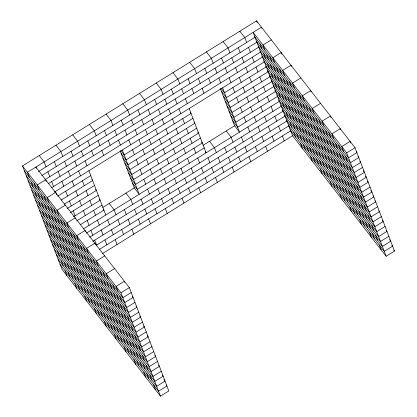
<?xml version="1.0" encoding="UTF-8"?>
<svg xmlns="http://www.w3.org/2000/svg" width="417" height="417" viewBox="0 0 417 417"><rect width="100%" height="100%" fill="white"/><g stroke="black" fill="none" stroke-linecap="round" stroke-linejoin="round"><path stroke-width="0.63" d="M36.211 168.181L35.794 167.092L129.333 287.61L168.802 390.969L160.441 396.15L61.977 269.283L22.508 165.93L256.559 20.85L355.023 147.717L394.492 251.07L386.132 256.252L292.593 135.733L253.124 32.375L346.663 152.898L386.132 256.252M38.479 171.512L255.272 37.129M41.705 175.599L257.153 42.049M44.937 179.68L259.03 46.975M271.326 39.881L262.971 45.062L264.847 49.983M48.163 183.767L260.912 51.896M51.39 187.853L262.788 56.816M54.351 192.107L264.67 61.737M55.482 192.461L47.126 197.642L49.003 202.568M57.577 196.193L90.744 175.635M266.552 66.657L224.487 92.736L221.078 88.341M61.075 200.113L92.621 180.556L91.865 179.581M192.93 118.381L126.059 159.831L121.133 153.487M268.428 71.583L226.363 97.656L221.443 91.313M64.301 204.2L94.503 185.482M270.31 76.504L228.245 102.577L223.319 96.233M65.328 205.148L56.973 210.33L58.849 215.25M67.257 208.453L96.379 190.402L95.623 189.427M196.688 128.222L129.817 169.677L124.891 163.334M272.186 81.424L230.121 107.497L225.201 101.154M70.489 212.54L98.261 195.323M274.068 86.345L232.003 112.423L227.077 106.08M73.444 216.793L100.137 200.243L99.382 199.269M200.447 138.069L133.576 179.518L128.65 173.175M275.945 91.271L233.88 117.344L228.959 111M300.865 77.937L292.51 83.119L294.386 88.044M76.671 220.88L102.019 205.164M277.826 96.191L235.761 122.264L230.841 115.921M102.744 207.499L134.561 187.775M203.048 145.319L234.865 125.595M80.168 224.794L103.901 210.09L103.14 209.11M204.205 147.91L137.334 189.365L132.413 183.021M279.703 101.112L237.643 127.185L232.717 120.841M83.4 228.881L281.584 106.033M86.355 233.134L283.466 110.958M89.582 237.221L285.343 115.879M92.809 241.307L287.224 120.8M320.558 103.312L312.203 108.493L314.079 113.414M96.306 245.227L289.101 125.72M99.267 249.481L290.983 130.641M102.493 253.567L292.859 135.567M104.714 255.897L96.358 261.078L98.235 265.999M114.56 268.579L106.205 273.761L108.081 278.686M160.441 396.15L120.972 292.791L129.333 287.61M346.663 152.898L355.023 147.717M131.209 292.531L122.853 297.712L24.389 170.85M134.967 302.377L126.612 307.558L28.148 180.691M362.54 167.399L354.179 172.581L259.885 51.088M138.731 312.218L130.37 317.4L31.906 190.538M364.422 172.325L356.061 177.506L261.928 56.222M142.489 322.065L134.128 327.246L35.664 200.379M370.056 187.087L361.701 192.268L267.401 70.775M146.247 331.906L137.886 337.087L39.422 210.225M371.938 192.013L363.577 197.194L269.45 75.91M150.005 341.752L141.644 346.934L43.186 220.067M151.887 346.673L143.526 351.854L45.062 224.987M377.578 206.775L369.217 211.956L274.918 90.458M153.764 351.594L145.403 356.775L46.944 229.913M381.336 216.621L372.975 221.802L278.676 100.304M157.522 361.44L149.166 366.621L50.702 239.754M385.094 226.462L376.733 231.643L282.439 110.145M161.28 371.281L152.924 376.462L54.46 249.601M388.853 236.309L380.492 241.49L286.198 119.992M356.144 151.663L356.9 152.638L348.544 157.819L254.412 36.534M357.994 156.542L358.782 157.558L350.421 162.739L256.127 41.241M359.902 161.504L360.658 162.479L352.302 167.66L258.17 46.381M363.285 170.861L364.041 171.835M365.511 176.229L366.298 177.246L357.942 182.427L263.643 60.929M367.393 181.15L368.18 182.166L359.819 187.348L265.686 66.068M370.755 190.491L371.542 191.502M373.027 195.917L373.814 196.933L365.459 202.115L271.159 80.617M374.909 200.838L375.696 201.854L367.335 207.035L273.208 85.751M239.843 31.212L244.763 37.556L246.645 42.477M378.699 210.721L379.454 211.695L371.094 216.876L276.966 95.597M382.425 220.525L383.213 221.542L374.857 226.723L280.724 105.438M386.184 230.372L386.971 231.383L378.615 236.564L284.483 115.285M389.551 239.707L390.729 241.229L382.373 246.411L288.241 125.126M391.824 245.133L392.611 246.15L384.25 251.331L289.956 129.833M393.731 250.096L394.492 251.07M223.121 41.575L228.047 47.919L229.929 52.839M206.405 51.937L211.33 58.281L213.207 63.202M189.688 62.3L194.609 68.643L196.49 73.564M226.238 130.948L231.164 137.292L233.04 142.213M172.972 72.662L177.892 79.006L179.774 83.926M190.293 112.486L191.049 113.46L124.177 154.91L120.768 150.516M209.522 141.311L214.442 147.654L216.324 152.575M194.051 122.327L194.807 123.302L127.936 164.751L123.015 158.413M197.809 132.168L198.565 133.148L131.694 174.598L126.773 168.254M156.25 83.025L161.176 89.368L163.052 94.289M201.567 142.015L202.328 142.989L135.457 184.439L130.531 178.095M205.326 151.856L206.087 152.836L189.172 108.54M139.533 93.387L144.459 99.731L146.336 104.657M122.817 103.75L127.738 110.093L129.619 115.019M106.1 114.112L111.021 120.456L112.903 125.381M89.379 124.48L94.305 130.818L96.181 135.744M125.934 193.123L130.855 199.467L132.736 204.387M72.662 134.842L77.588 141.181L79.465 146.106M109.212 203.486L114.138 209.829L116.015 214.75M55.946 145.205L60.866 151.548L62.748 156.469M39.229 155.567L44.15 161.911L46.032 166.831M132.304 296.44L133.091 297.457L124.73 302.638L26.271 175.771M136.062 306.281L136.849 307.298L128.488 312.479L30.029 185.617M139.82 316.128L140.607 317.144L132.252 322.325L33.787 195.458M22.508 165.93L120.972 292.791M143.578 325.969L144.365 326.985L136.01 332.167L37.546 205.305M147.337 335.815L148.124 336.827L139.768 342.013L41.304 215.146M154.858 355.503L155.645 356.514L147.284 361.695L48.82 234.834M158.616 365.344L159.403 366.361L151.043 371.542L52.578 244.675M162.375 375.191L163.162 376.202L154.801 381.383L56.342 254.521M163.907 379.663L165.043 381.128L156.683 386.309L58.218 259.442M166.133 385.032L166.92 386.048L158.559 391.229L60.1 264.362M350.723 143.01L350.098 141.373L341.742 146.555L343.618 151.475M340.668 129.781L340.251 128.686L331.896 133.867L333.772 138.788M331.03 117.641L330.405 115.999L322.049 121.18L323.926 126.101M345.5 156.396L347.377 161.316M349.258 166.242L351.135 171.163M353.017 176.083L354.898 181.004M356.775 185.925L358.656 190.85M360.533 195.771L362.415 200.692M364.291 205.612L366.173 210.538M368.055 215.459L369.931 220.379M371.813 225.3L373.689 230.22M375.571 235.146L377.448 240.067M379.329 244.987L381.206 249.908M338.698 145.132L340.574 150.052M342.456 154.973L344.333 159.899M346.214 164.819L348.096 169.74M349.972 174.66L351.854 179.586M353.731 184.507L355.612 189.427M357.489 194.348L359.371 199.269M361.247 204.194L363.129 209.115M365.011 214.036L366.887 218.956M368.769 223.882L370.645 228.803M372.527 233.723L374.403 238.644M335.654 143.709L337.53 148.629M339.412 153.555L341.288 158.476M343.17 163.396L345.052 168.317M346.928 173.243L348.81 178.163M350.687 183.084L352.568 188.004M354.445 192.925L356.327 197.851M358.208 202.771L360.085 207.692M361.966 212.613L363.843 217.538M365.725 222.459L367.601 227.38M369.483 232.3L371.365 237.226M328.851 132.444L330.728 137.365M332.61 142.291L334.486 147.211M336.368 152.132L338.25 157.053M340.126 161.973L342.008 166.899M343.884 171.82L345.766 176.74M347.642 181.661L349.524 186.587M351.406 191.507L353.282 196.428M355.164 201.348L357.041 206.269M358.922 211.195L360.799 216.115M362.681 221.036L364.557 225.957M311.129 91.719L310.712 90.625L302.356 95.806L304.233 100.726M325.807 131.021L327.684 135.947M329.566 140.868L331.447 145.788M333.324 150.709L335.205 155.635M337.082 160.555L338.964 165.476M340.84 170.397L342.722 175.317M344.598 180.243L346.48 185.164M348.362 190.084L350.238 195.005M352.12 199.931L353.997 204.851M355.878 209.772L357.755 214.692M359.636 219.613L361.518 224.539M319.005 119.757L320.882 124.678M322.763 129.604L324.64 134.524M326.521 139.445L328.403 144.365M330.28 149.291L332.161 154.212M334.038 159.132L335.92 164.053M337.796 168.974L339.678 173.899M341.559 178.82L343.436 183.741M345.318 188.661L347.194 193.587M349.076 198.508L350.952 203.428M352.834 208.349L354.711 213.275M315.961 118.339L317.837 123.26M319.719 128.181L321.601 133.101M323.477 138.022L325.359 142.948M327.236 147.868L329.117 152.789M330.994 157.709L332.875 162.635M334.752 167.556L336.634 172.476M338.515 177.397L340.392 182.318M342.274 187.243L344.15 192.164M346.032 197.085L347.908 202.005M349.79 206.931L351.672 211.852M309.159 107.07L311.035 111.996M312.917 116.916L314.793 121.837M316.675 126.758L318.557 131.678M320.433 136.604L322.315 141.525M324.191 146.445L326.073 151.366M327.95 156.292L329.831 161.212M331.713 166.133L333.59 171.053M335.471 175.979L337.348 180.9M339.229 185.82L341.106 190.741M342.988 195.662L344.869 200.587M291.441 66.345L291.019 65.25L282.663 70.437L284.54 75.357M306.114 105.652L307.991 110.573M309.873 115.493L311.754 120.414M313.631 125.34L315.513 130.26M317.389 135.181L319.271 140.102M321.147 145.022L323.029 149.948M324.911 154.869L326.787 159.789M328.669 164.71L330.545 169.636M332.427 174.556L334.304 179.477M336.185 184.397L338.062 189.323M339.944 194.244L341.825 199.164M299.312 94.388L301.189 99.309M303.07 104.229L304.952 109.15M306.829 114.07L308.71 118.996M310.587 123.917L312.469 128.837M314.345 133.758L316.227 138.684M318.103 143.604L319.985 148.525M321.867 153.446L323.743 158.366M325.625 163.292L327.501 168.213M329.383 173.133L331.26 178.054M333.141 182.98L335.023 187.9M281.803 54.205L281.173 52.568L272.817 57.749L274.694 62.67M296.268 92.965L298.145 97.886M300.026 102.806L301.908 107.727M303.784 112.653L305.666 117.573M307.543 122.494L309.424 127.414M311.301 132.34L313.183 137.261M315.064 142.181L316.941 147.102M318.823 152.028L320.699 156.948M322.581 161.869L324.457 166.79M326.339 171.71L328.215 176.636M330.097 181.557L331.979 186.477M289.466 81.701L291.342 86.621M293.224 91.542L295.106 96.463M296.982 101.388L298.864 106.309M300.74 111.23L302.622 116.15M304.499 121.071L306.38 125.997M308.257 130.917L310.139 135.838M312.02 140.758L313.897 145.684M315.778 150.605L317.655 155.525M319.537 160.446L321.413 165.372M323.295 170.292L325.177 175.213M286.422 80.278L288.298 85.198M290.18 90.119L292.062 95.045M293.938 99.965L295.82 104.886M297.696 109.807L299.578 114.732M301.455 119.653L303.336 124.574M305.218 129.494L307.094 134.415M308.976 139.341L310.853 144.261M312.734 149.182L314.611 154.102M316.493 159.028L318.374 163.949M320.251 168.869L322.132 173.79M279.619 69.014L281.496 73.934M283.378 78.855L285.259 83.775M287.136 88.701L289.017 93.622M290.894 98.542L292.776 103.463M294.652 108.389L296.534 113.309M298.416 118.23L300.292 123.151M302.174 128.076L304.05 132.997M305.932 137.918L307.809 142.838M309.69 147.759L311.567 152.685M313.448 157.605L315.33 162.526M261.902 28.288L261.48 27.194L27.433 172.273L29.31 177.194M276.575 67.59L278.452 72.511M280.333 77.437L282.215 82.358M284.092 87.278L285.973 92.199M287.85 97.119L289.732 102.045M291.608 106.966L293.49 111.886M295.372 116.807L297.248 121.733M299.13 126.653L301.006 131.574M302.888 136.495L304.764 141.42M306.646 146.341L308.528 151.262M310.404 156.182L312.286 161.103M256.559 20.85L257.185 22.492M269.773 56.326L271.649 61.247M273.531 66.167L275.413 71.093M277.289 76.014L279.171 80.934M281.048 85.855L282.929 90.781M284.806 95.701L286.688 100.622M288.569 105.543L290.446 110.463M292.327 115.389L294.204 120.31M296.086 125.23L297.962 130.151M299.844 135.077L301.72 139.997M303.602 144.918L305.484 149.839M266.729 54.903L268.611 59.824M270.487 64.75L272.369 69.67M274.245 74.591L276.127 79.511M278.003 84.437L279.885 89.358M281.762 94.278L283.643 99.199M285.525 104.125L287.402 109.045M289.283 113.966L291.16 118.887M293.042 123.807L294.918 128.733M296.8 133.654L298.681 138.574M300.558 143.495L302.44 148.421M259.927 43.639L261.803 48.56M263.685 53.485L265.566 58.406M267.443 63.327L269.325 68.247M271.201 73.168L273.083 78.094M274.959 83.014L276.841 87.935M278.723 92.855L280.599 97.781M282.481 102.702L284.358 107.622M286.239 112.543L288.116 117.469M289.997 122.389L291.879 127.31M293.756 132.231L295.637 137.151M248.522 47.397L250.403 52.323M252.28 57.244L254.162 62.164M256.043 67.085L257.92 72.011M259.801 76.931L261.678 81.852M263.56 86.772L265.436 91.693M267.318 96.619L269.2 101.54M271.076 106.46L272.958 111.381M274.834 116.307L276.716 121.227M278.592 126.148L280.474 131.068M282.356 135.994L284.232 140.915M238.284 47.658L240.166 52.578M242.042 57.504L243.924 62.425M245.801 67.345L247.682 72.266M249.564 77.192L251.441 82.113M253.322 87.033L255.199 91.954M257.08 96.874L258.957 101.8M260.839 106.721L262.72 111.641M264.597 116.562L266.479 121.488M268.355 126.408L270.237 131.329M272.113 136.25L273.995 141.175M231.805 57.76L233.687 62.686M235.563 67.606L237.445 72.527M239.322 77.447L241.203 82.373M243.08 87.294L244.961 92.214M246.843 97.135L248.72 102.061M250.601 106.981L252.478 111.902M254.36 116.823L256.236 121.743M258.118 126.669L260 131.59M261.876 136.51L263.758 141.431M265.634 146.357L267.516 151.277M221.568 58.02L223.444 62.946M225.326 67.867L227.208 72.787M229.084 77.708L230.966 82.629M232.842 87.554L234.724 92.475M236.601 97.396L238.482 102.316M240.364 107.242L242.241 112.163M244.122 117.083L245.999 122.004M247.88 126.924L249.757 131.85M251.639 136.771L253.52 141.691M255.397 146.612L257.279 151.538M215.089 68.127L216.965 73.048M218.847 77.969L220.729 82.889M222.605 87.81L239.52 132.106L234.599 125.767L220.395 88.576M241.401 137.031L243.278 141.952M245.16 146.873L247.036 151.793M248.918 156.719L250.799 161.64M204.851 68.383L206.728 73.309M208.609 78.229L210.486 83.15M234.922 147.133L236.799 152.054M238.68 156.974L240.557 161.9M198.372 78.49L200.249 83.41M202.13 88.331L204.007 93.252M224.68 147.394L226.561 152.314M228.443 157.235L230.32 162.156M232.201 167.081L234.078 172.002M188.13 78.745L190.011 83.671M191.893 88.592L193.769 93.512M218.2 157.496L220.082 162.416M221.964 167.337L223.84 172.263M181.65 88.852L183.532 93.773M185.409 98.693L187.29 103.614M207.963 157.756L209.845 162.677M211.721 167.598L213.603 172.518M215.48 177.444L217.361 182.365M171.413 89.108L173.295 94.034M175.171 98.954L177.053 103.875M178.929 108.795L180.811 113.721M182.693 118.642L184.569 123.562M186.451 128.483L188.328 133.404M190.209 138.329L192.086 143.25M193.968 148.171L195.844 153.091M197.726 158.017L199.607 162.938M201.484 167.858L203.366 172.779M205.242 177.705L207.124 182.625M164.934 99.215L166.816 104.135M168.692 109.056L170.574 113.977M172.45 118.902L174.332 123.823M176.209 128.744L178.09 133.664M179.972 138.585L181.848 143.511M183.73 148.431L185.607 153.352M187.488 158.272L189.365 163.198M191.247 168.119L193.128 173.039M195.005 177.96L196.887 182.886M198.763 187.806L200.645 192.727M154.697 99.47L156.573 104.396M158.455 109.317L160.337 114.237M162.213 119.158L164.095 124.084M165.971 129.004L167.853 133.925M169.729 138.845L171.611 143.771M173.493 148.692L175.369 153.612M177.251 158.533L179.128 163.454M181.009 168.379L182.886 173.3M184.767 178.221L186.644 183.141M188.526 188.067L190.407 192.988M148.217 109.577L150.094 114.498M151.976 119.418L153.857 124.339M155.734 129.265L157.616 134.185M159.492 139.106L161.374 144.027M163.25 148.952L165.132 153.873M167.008 158.794L168.89 163.714M170.772 168.635L172.648 173.561M174.53 178.481L176.407 183.402M178.288 188.322L180.165 193.248M182.047 198.169L183.928 203.089M137.98 109.838L139.857 114.758M141.738 119.679L143.615 124.6M145.497 129.52L147.373 134.446M149.255 139.367L151.136 144.287M153.013 149.208L154.895 154.134M156.771 159.054L158.653 163.975M160.529 168.895L162.411 173.816M164.293 178.742L166.169 183.662M168.051 188.583L169.928 193.504M171.809 198.429L173.686 203.35M131.501 119.94L133.377 124.86M135.259 129.781L137.136 134.701M139.017 139.627L140.894 144.548M142.776 149.468L144.657 154.389M146.534 159.315L148.416 164.235M150.292 169.156L152.174 174.077M154.05 179.002L155.932 183.923M157.808 188.844L159.69 193.764M161.572 198.685L163.448 203.611M165.33 208.531L167.207 213.452M121.258 120.2L123.14 125.121M125.017 130.041L126.898 134.962M128.78 139.883L130.657 144.808M132.538 149.729L134.415 154.65M136.296 159.57L138.173 164.496M140.055 169.417L141.936 174.337M143.813 179.258L145.695 184.184M147.571 189.104L149.453 194.025M151.329 198.945L153.211 203.866M155.093 208.792L156.969 213.713M114.779 130.302L116.661 135.223M118.537 140.143L120.419 145.069M122.301 149.99L139.215 194.286L134.29 187.942L120.299 151.303M141.092 199.206L142.974 204.127M144.85 209.047L146.732 213.973M148.608 218.894L150.49 223.814M104.542 130.563L106.424 135.483M108.3 140.404L110.182 145.325M134.613 209.308L136.495 214.229M138.371 219.154L140.253 224.075M98.063 140.665L99.944 145.585M101.821 150.506L103.703 155.432M124.375 209.569L126.257 214.489M128.134 219.415L130.015 224.336M131.892 229.256L133.774 234.177M87.825 140.925L89.702 145.846M91.584 150.766L93.465 155.687M117.896 219.67L119.773 224.596M121.655 229.517L123.536 234.437M81.346 151.027L83.223 155.948M85.104 160.868L86.981 165.794M88.863 170.715L105.777 215.01M107.659 219.931L109.535 224.852M111.417 229.777L113.294 234.698M115.175 239.619L117.057 244.539M124.824 282.361L124.407 281.267L116.051 286.448L117.928 291.374M71.109 151.288L72.985 156.208M74.867 161.129L76.744 166.049M78.625 170.975L80.502 175.896M82.384 180.816L84.265 185.737M86.142 190.663L88.023 195.583M89.9 200.504L91.782 205.425M93.658 210.345L95.54 215.271M97.416 220.192L99.298 225.112M101.18 230.033L103.056 234.959M104.938 239.879L106.815 244.8M119.809 296.294L121.686 301.215M123.568 306.135L125.444 311.056M127.326 315.982L129.207 320.902M131.084 325.823L132.966 330.744M134.842 335.669L136.724 340.59M138.6 345.511L140.482 350.431M142.364 355.352L144.24 360.278M146.122 365.198L147.999 370.119M149.88 375.039L151.757 379.965M153.638 384.886L155.52 389.806M113.007 285.03L114.883 289.951M116.765 294.871L118.642 299.792M120.523 304.718L122.405 309.638M124.282 314.559L126.163 319.479M128.04 324.4L129.922 329.326M131.798 334.246L133.68 339.167M135.561 344.088L137.438 349.013M139.32 353.934L141.196 358.855M143.078 363.775L144.954 368.696M146.836 373.622L148.713 378.542M64.63 161.389L66.506 166.31M68.388 171.231L70.264 176.156M72.146 181.077L74.023 185.998M75.904 190.918L77.781 195.844M79.663 200.765L81.544 205.685M83.421 210.606L85.303 215.526M87.179 220.452L89.061 225.373M90.937 230.293L92.819 235.214M94.701 240.14L96.577 245.06M95.285 244.305L94.867 243.21L86.512 248.391L88.388 253.312M109.963 283.607L111.839 288.528M113.721 293.448L115.603 298.374M117.479 303.295L119.361 308.215M121.238 313.136L123.119 318.062M124.996 322.982L126.877 327.903M128.754 332.823L130.636 337.744M132.517 342.67L134.394 347.59M136.276 352.511L138.152 357.432M140.034 362.357L141.91 367.278M143.792 372.199L145.674 377.119M103.161 272.343L105.037 277.263M106.919 282.184L108.795 287.104M110.677 292.03L112.559 296.951M114.435 301.872L116.317 306.792M118.193 311.718L120.075 316.639M121.952 321.559L123.833 326.48M125.715 331.4L127.592 336.326M129.473 341.247L131.35 346.167M133.231 351.088L135.108 356.014M136.99 360.934L138.866 365.855M85.443 231.617L85.021 230.523L76.665 235.704L78.542 240.625M100.116 270.92L101.993 275.84M103.875 280.766L105.756 285.687M107.633 290.607L109.515 295.528M111.391 300.448L113.273 305.374M115.149 310.295L117.031 315.216M118.908 320.136L120.789 325.062M122.671 329.983L124.547 334.903M126.429 339.824L128.306 344.744M130.187 349.67L132.064 354.591M133.946 359.511L135.827 364.432M93.314 259.655L95.191 264.576M97.072 269.497L98.949 274.422M100.831 279.343L102.712 284.264M104.589 289.184L106.471 294.105M108.347 299.031L110.229 303.951M112.105 308.872L113.987 313.793M115.869 318.718L117.745 323.639M119.627 328.56L121.503 333.48M123.385 338.406L125.262 343.327M127.143 348.247L129.025 353.168M54.387 161.65L56.269 166.571M58.145 171.491L60.027 176.412M61.909 181.338L63.785 186.258M65.667 191.179L67.544 196.099M69.425 201.025L71.302 205.946M73.183 210.866L75.065 215.787M75.597 218.93L75.175 217.836L66.819 223.017L68.696 227.937M90.27 258.232L92.147 263.153M94.028 268.079L95.91 272.999M97.786 277.92L99.668 282.841M101.545 287.766L103.426 292.687M105.303 297.608L107.185 302.528M109.066 307.449L110.943 312.375M112.825 317.295L114.701 322.216M116.583 327.137L118.459 332.062M120.341 336.983L122.217 341.904M124.099 346.824L125.981 351.75M83.468 246.968L85.344 251.889M87.226 256.815L89.108 261.735M90.984 266.656L92.866 271.576M94.742 276.497L96.624 281.423M98.501 286.343L100.382 291.264M102.259 296.185L104.141 301.11M106.022 306.031L107.899 310.952M109.78 315.872L111.657 320.793M113.539 325.719L115.415 330.639M117.297 335.56L119.179 340.481M80.424 245.545L82.3 250.471M84.182 255.392L86.064 260.312M87.94 265.233L89.822 270.153M91.698 275.079L93.58 280M95.457 284.92L97.338 289.841M99.22 294.767L101.096 299.687M102.978 304.608L104.855 309.529M106.736 314.454L108.613 319.375M110.495 324.296L112.371 329.216M114.253 334.137L116.135 339.063M73.621 234.281L75.498 239.202M77.38 244.127L79.261 249.048M81.138 253.969L83.019 258.889M84.896 263.815L86.778 268.736M88.654 273.656L90.536 278.577M92.412 283.497L94.294 288.423M96.176 293.344L98.052 298.264M99.934 303.185L101.811 308.111M103.692 313.031L105.569 317.952M107.45 322.873L109.332 327.798M47.908 171.752L49.79 176.672M51.666 181.598L53.548 186.519M55.43 191.439L56.681 194.718M70.577 232.863L72.454 237.784M74.335 242.704L76.217 247.625M78.094 252.546L79.975 257.471M81.852 262.392L83.734 267.313M85.61 272.233L87.492 277.159M89.374 282.08L91.25 287M93.132 291.921L95.008 296.841M96.89 301.767L98.766 306.688M100.648 311.608L102.53 316.529M104.406 321.455L106.288 326.375M63.775 221.594L65.651 226.52M67.533 231.44L69.415 236.361M71.291 241.281L73.173 246.202M75.05 251.128L76.931 256.048M78.808 260.969L80.69 265.89M82.571 270.815L84.448 275.736M86.329 280.657L88.206 285.577M90.088 290.503L91.964 295.424M93.846 300.344L95.722 305.265M97.604 310.185L99.486 315.111M46.266 181.416L45.635 179.774L37.28 184.955L39.156 189.881M60.731 220.176L62.607 225.097M64.489 230.017L66.371 234.938M68.247 239.864L70.129 244.784M72.005 249.705L73.887 254.625M75.764 259.546L77.645 264.472M79.527 269.392L81.404 274.313M83.285 279.234L85.162 284.159M87.044 289.08L88.92 294.001M90.802 298.921L92.683 303.847M94.56 308.768L96.442 313.688M53.929 208.912L55.805 213.832M57.687 218.753L59.568 223.674M61.445 228.594L63.327 233.52M65.203 238.441L67.085 243.361M68.961 248.282L70.843 253.208M72.725 258.128L74.601 263.049M76.483 267.969L78.36 272.89M80.241 277.816L82.118 282.736M83.999 287.657L85.876 292.578M87.758 297.503L89.639 302.424M50.884 207.489L52.766 212.409M54.643 217.33L56.524 222.251M58.401 227.176L60.283 232.097M62.159 237.018L64.041 241.938M65.917 246.864L67.799 251.785M69.681 256.705L71.557 261.626M73.439 266.552L75.315 271.472M77.197 276.393L79.074 281.313M80.955 286.234L82.837 291.16M84.714 296.08L86.595 301.001M44.082 196.225L45.959 201.145M47.84 206.066L49.722 210.986M51.599 215.912L53.48 220.833M55.357 225.753L57.238 230.674M59.115 235.595L60.997 240.52M62.878 245.441L64.755 250.362M66.637 255.282L68.513 260.208M70.395 265.129L72.271 270.049M74.153 274.97L76.035 279.896M77.911 284.816L79.793 289.737M41.038 194.802L42.92 199.722M44.796 204.643L46.678 209.569M48.554 214.489L50.436 219.41M52.313 224.33L54.194 229.256M56.071 234.177L57.953 239.097M59.834 244.018L61.711 248.939M63.593 253.864L65.469 258.785M67.351 263.706L69.227 268.626M71.109 273.552L72.991 278.473M74.867 283.393L76.749 288.314M34.236 183.537L36.112 188.458M37.994 193.379L39.876 198.299M41.752 203.225L43.634 208.146M45.51 213.066L47.392 217.987M49.269 222.913L51.15 227.833M53.032 232.754L54.908 237.674M56.79 242.6L58.667 247.521M60.548 252.441L62.425 257.362M64.307 262.283L66.188 267.208M68.065 272.129L69.947 277.05M31.192 182.114L33.073 187.035M34.95 191.961L36.832 196.881M38.708 201.802L40.59 206.723M42.466 211.643L44.348 216.569M46.23 221.49L48.106 226.41M49.988 231.331L51.864 236.257M53.746 241.177L55.623 246.098M57.504 251.018L59.381 255.939M61.263 260.865L63.144 265.785M65.021 270.706L66.902 275.627"/></g></svg>
